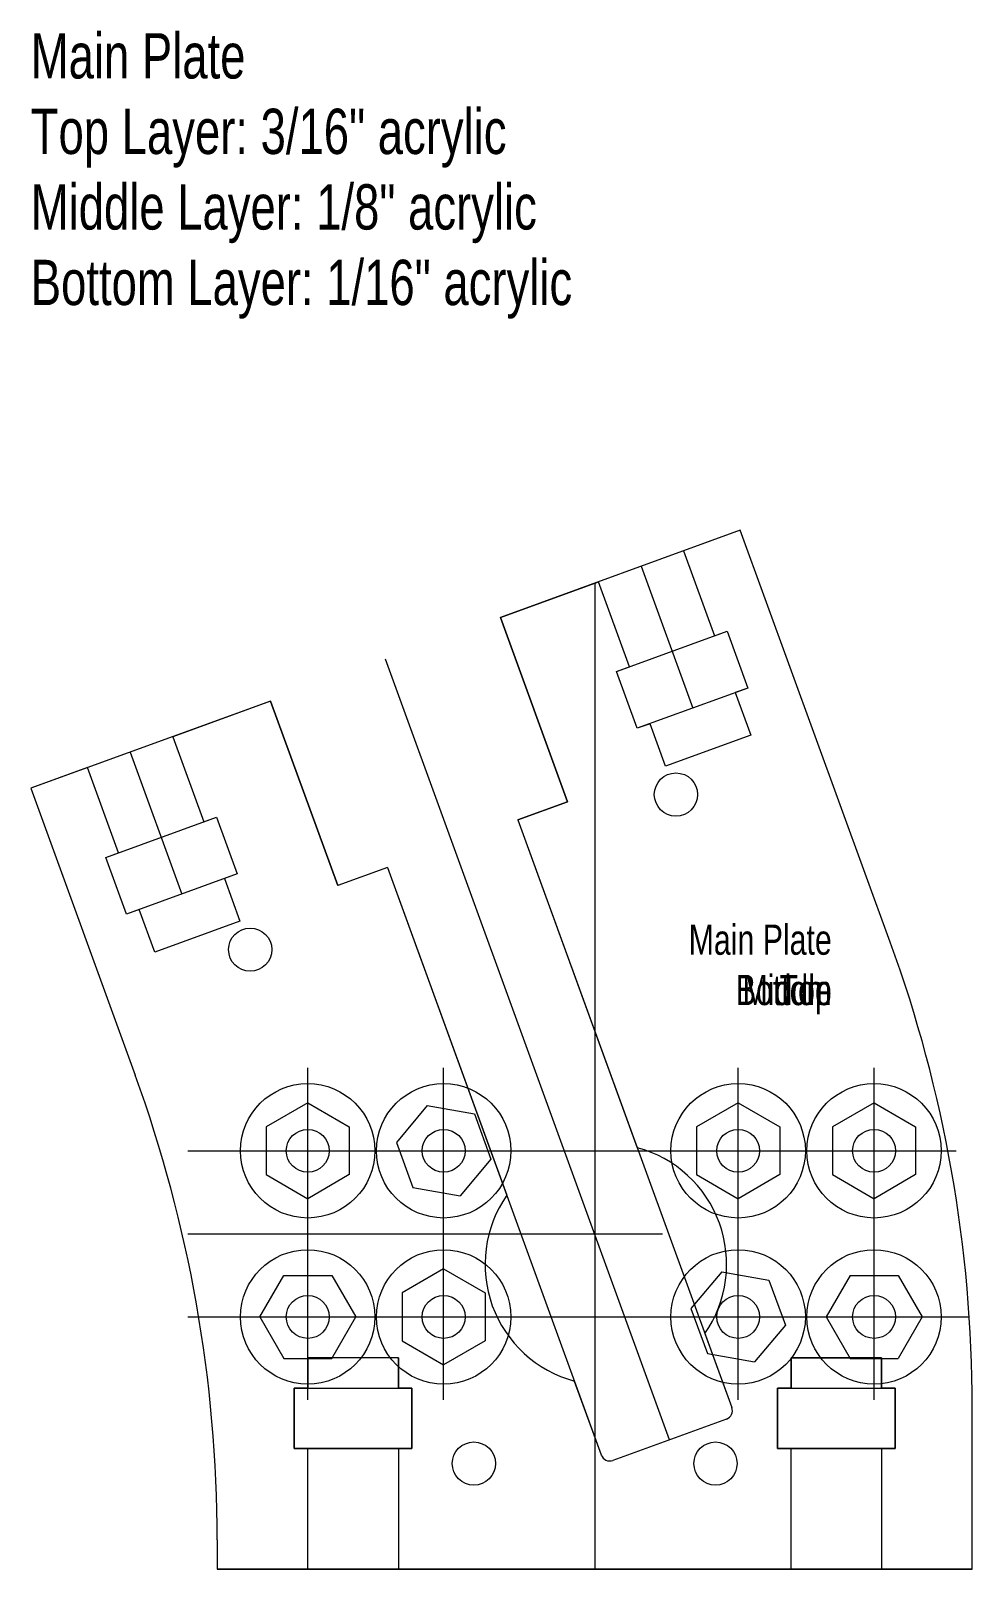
# Model space of a CAD drawing. Header units: millimetres. Extents: x 60 to 122, y 48 to 150.
import ezdxf

# ---------------------------------------------------------------- set-up
doc = ezdxf.new("R2010")
doc.units = ezdxf.units.MM
for name, color, linetype, lineweight, true_color in [('Bottom', 7, 'CONTINUOUS', 0, 0xffffff), ('Bottom Text', 4, 'CONTINUOUS', 0, 0x00ffff), ('Drawing', 5, 'CONTINUOUS', 0, 0x0000ff), ('Middle', 7, 'CONTINUOUS', 0, 0xffffff), ('Middle Text', 4, 'CONTINUOUS', 0, 0x00ffff), ('Notes', 7, 'CONTINUOUS', 0, 0xffffff), ('Top', 7, 'CONTINUOUS', 0, 0xffffff), ('Top Text', 4, 'CONTINUOUS', 0, 0x00ffff)]:
    doc.layers.add(name, color=color, linetype=linetype, lineweight=lineweight, true_color=true_color)
doc.styles.get("Standard").update_dxf_attribs({"font": 'txt', "width": 0.75})

msp = doc.modelspace()

# ---------------------------------------------------------------- linework, layer by layer
at = {"layer": 'Bottom'}
for p, q in [((106.98, 117.1), (91.1, 111.32)), ((116.91, 89.82), (106.98, 117.1)), ((91.1, 111.32), (95.55, 99.1)), ((98.79, 107.73), (106.12, 110.4)), ((106.12, 110.4), (107.49, 106.64)), ((100.16, 103.98), (98.79, 107.73)), ((107.49, 106.64), (100.16, 103.98)), ((75.88, 105.78), (60, 100)), ((75.88, 105.78), (80.33, 93.56)), ((60, 100), (66.91, 81.01)), ((95.55, 99.1), (92.26, 97.91)), ((64.97, 95.42), (72.29, 98.09)), ((72.29, 98.09), (73.66, 94.33)), ((92.26, 97.91), (100.16, 76.2)), ((66.33, 91.66), (64.97, 95.42)), ((83.62, 94.76), (80.33, 93.56)), ((83.62, 94.76), (91.52, 73.06)), ((73.66, 94.33), (66.33, 91.66)), ((104.64, 63.9), (106.42, 59)), ((77.44, 60.29), (85.24, 60.29)), ((77.44, 56.29), (77.44, 60.29)), ((85.24, 60.29), (85.24, 56.29)), ((95.99, 60.75), (97.78, 55.86)), ((109.44, 60.29), (117.24, 60.29)), ((109.44, 56.29), (109.44, 60.29)), ((117.24, 60.29), (117.24, 56.29)), ((106.06, 58.24), (98.54, 55.5)), ((122.34, 48.29), (122.34, 59.04)), ((85.24, 56.29), (77.44, 56.29)), ((117.24, 56.29), (109.44, 56.29)), ((72.34, 50.23), (72.34, 48.29)), ((72.34, 48.29), (122.34, 48.29))]:
    msp.add_line(p, q, dxfattribs=at)
for centre, radius in [((102.72, 99.59), 1.43), ((74.53, 89.32), 1.43), ((78.34, 76), 1.42), ((87.34, 76), 1.42), ((106.84, 76), 1.42), ((115.84, 76), 1.42), ((78.34, 65), 1.42), ((87.34, 65), 1.42), ((106.84, 65), 1.42), ((115.84, 65), 1.42), ((89.34, 55.29), 1.43), ((105.34, 55.29), 1.43)]:
    msp.add_circle(centre, radius, dxfattribs=at)
for centre, radius, start, end in [((32.34, 59.04), 90, 0, 20), ((-17.66, 50.23), 90, 0, 20), ((98.08, 68.48), 8, 325.0996, 74.9004), ((98.08, 68.48), 8, 145.0996, 254.9004), ((105.86, 58.8), 0.6, 290, 20), ((98.34, 56.06), 0.6, 200, 290)]:
    msp.add_arc(centre, radius, start, end, dxfattribs=at)
at = {"layer": 'Drawing'}
for p, q in [((100.41, 114.71), (103.83, 105.31)), ((97.34, 113.59), (97.34, 48.29)), ((102.3, 56.87), (83.49, 108.55)), ((66.58, 102.39), (70, 93)), ((78.34, 59.5), (78.34, 81.5)), ((87.34, 59.5), (87.34, 81.5)), ((106.84, 59.5), (106.84, 81.5)), ((115.84, 59.5), (115.84, 81.5)), ((70.4, 76), (121.28, 76)), ((70.4, 70.5), (101.84, 70.5)), ((70.4, 65), (122.16, 65))]:
    msp.add_line(p, q, dxfattribs=at)
for centre in [(78.34, 76), (87.34, 76), (106.84, 76), (115.84, 76), (78.34, 65), (87.34, 65), (106.84, 65), (115.84, 65)]:
    msp.add_circle(centre, 4.45, dxfattribs=at)
at = {"layer": 'Middle'}
for p, q in [((106.98, 117.1), (91.1, 111.32)), ((116.91, 89.82), (106.98, 117.1)), ((95.55, 99.1), (91.1, 111.32)), ((98.79, 107.73), (106.12, 110.4)), ((106.12, 110.4), (107.49, 106.64)), ((100.16, 103.98), (98.79, 107.73)), ((107.49, 106.64), (106.65, 106.34)), ((106.65, 106.34), (107.67, 103.52)), ((75.88, 105.78), (60, 100)), ((80.33, 93.56), (75.88, 105.78)), ((101.01, 104.28), (100.16, 103.98)), ((102.03, 101.46), (101.01, 104.28)), ((107.67, 103.52), (102.03, 101.46)), ((60, 100), (66.91, 81.01)), ((92.26, 97.91), (95.55, 99.1)), ((64.97, 95.42), (72.29, 98.09)), ((72.29, 98.09), (73.66, 94.33)), ((92.26, 97.91), (106.42, 59)), ((66.33, 91.66), (64.97, 95.42)), ((83.62, 94.76), (80.33, 93.56)), ((83.62, 94.76), (97.78, 55.86)), ((73.66, 94.33), (72.82, 94.02)), ((72.82, 94.02), (73.84, 91.2)), ((67.18, 91.97), (66.33, 91.66)), ((68.21, 89.15), (67.18, 91.97)), ((73.84, 91.2), (68.21, 89.15)), ((84.34, 62.29), (78.34, 62.29)), ((78.34, 62.29), (78.34, 60.29)), ((84.34, 60.29), (84.34, 62.29)), ((116.34, 62.29), (110.34, 62.29)), ((110.34, 62.29), (110.34, 60.29)), ((116.34, 60.29), (116.34, 62.29)), ((78.34, 60.29), (77.44, 60.29)), ((77.44, 60.29), (77.44, 56.29)), ((85.24, 60.29), (84.34, 60.29)), ((85.24, 56.29), (85.24, 60.29)), ((110.34, 60.29), (109.44, 60.29)), ((109.44, 60.29), (109.44, 56.29)), ((117.24, 60.29), (116.34, 60.29)), ((117.24, 56.29), (117.24, 60.29)), ((106.06, 58.24), (98.54, 55.5)), ((122.34, 48.29), (122.34, 59.04)), ((77.44, 56.29), (85.24, 56.29)), ((109.44, 56.29), (117.24, 56.29)), ((72.34, 50.23), (72.34, 48.29)), ((122.34, 48.29), (72.34, 48.29))]:
    msp.add_line(p, q, dxfattribs=at)
for centre, radius in [((102.72, 99.59), 1.43), ((74.53, 89.32), 1.43), ((78.34, 76), 1.42), ((87.34, 76), 1.42), ((106.84, 76), 1.42), ((115.84, 76), 1.42), ((78.34, 65), 1.42), ((87.34, 65), 1.42), ((106.84, 65), 1.42), ((115.84, 65), 1.42), ((89.34, 55.29), 1.43), ((105.34, 55.29), 1.43)]:
    msp.add_circle(centre, radius, dxfattribs=at)
for centre, radius, start, end in [((32.34, 59.04), 90, 0, 20), ((-17.66, 50.23), 90, 0, 20), ((105.86, 58.8), 0.6, 290, 20), ((98.34, 56.06), 0.6, 200, 290)]:
    msp.add_arc(centre, radius, start, end, dxfattribs=at)
at = {"layer": 'Notes'}
msp.add_line((79.3, 62.29), (78.94, 62.29), dxfattribs=at)
at = {"layer": 'Top'}
for p, q in [((106.98, 117.1), (103.23, 115.73)), ((116.91, 89.82), (106.98, 117.1)), ((103.23, 115.73), (105.28, 110.09)), ((91.1, 111.32), (97.59, 113.68)), ((99.64, 108.04), (97.59, 113.68)), ((95.55, 99.1), (91.1, 111.32)), ((105.28, 110.09), (106.12, 110.4)), ((106.12, 110.4), (107.49, 106.64)), ((98.79, 107.73), (99.64, 108.04)), ((100.16, 103.98), (98.79, 107.73)), ((107.49, 106.64), (106.65, 106.34)), ((106.65, 106.34), (107.67, 103.52)), ((75.88, 105.78), (69.4, 103.42)), ((80.33, 93.56), (75.88, 105.78)), ((101.01, 104.28), (100.16, 103.98)), ((102.03, 101.46), (101.01, 104.28)), ((69.4, 103.42), (71.45, 97.78)), ((107.67, 103.52), (102.03, 101.46)), ((63.76, 101.37), (60, 100)), ((65.81, 95.73), (63.76, 101.37)), ((60, 100), (66.91, 81.01)), ((92.26, 97.91), (95.55, 99.1)), ((71.45, 97.78), (72.29, 98.09)), ((72.29, 98.09), (73.66, 94.33)), ((92.26, 97.91), (106.42, 59)), ((64.97, 95.42), (65.81, 95.73)), ((66.33, 91.66), (64.97, 95.42)), ((83.62, 94.76), (80.33, 93.56)), ((83.62, 94.76), (97.78, 55.86)), ((73.66, 94.33), (72.82, 94.02)), ((72.82, 94.02), (73.84, 91.2)), ((67.18, 91.97), (66.33, 91.66)), ((68.21, 89.15), (67.18, 91.97)), ((73.84, 91.2), (68.21, 89.15)), ((78.34, 79.18), (75.59, 77.59)), ((78.34, 79.18), (81.09, 77.59)), ((86.25, 78.99), (84.21, 76.56)), ((86.25, 78.99), (89.38, 78.44)), ((89.38, 78.44), (90.47, 75.45)), ((106.84, 79.18), (104.09, 77.59)), ((106.84, 79.18), (109.59, 77.59)), ((115.84, 79.18), (113.09, 77.59)), ((115.84, 79.18), (118.59, 77.59)), ((75.59, 77.59), (75.59, 74.42)), ((81.09, 77.59), (81.09, 74.42)), ((104.09, 77.59), (104.09, 74.42)), ((109.59, 77.59), (109.59, 74.42)), ((113.09, 77.59), (113.09, 74.42)), ((118.59, 77.59), (118.59, 74.42)), ((84.21, 76.56), (85.3, 73.57)), ((90.47, 75.45), (88.43, 73.02)), ((75.59, 74.42), (78.34, 72.83)), ((81.09, 74.42), (78.34, 72.83)), ((104.09, 74.42), (106.84, 72.83)), ((109.59, 74.42), (106.84, 72.83)), ((113.09, 74.42), (115.84, 72.83)), ((118.59, 74.42), (115.84, 72.83)), ((85.3, 73.57), (88.43, 73.02)), ((75.16, 65), (76.75, 67.75)), ((76.75, 67.75), (79.93, 67.75)), ((79.93, 67.75), (81.52, 65)), ((87.34, 68.18), (84.59, 66.59)), ((87.34, 68.18), (90.09, 66.59)), ((105.75, 67.99), (103.71, 65.56)), ((105.75, 67.99), (108.88, 67.44)), ((108.88, 67.44), (109.97, 64.45)), ((114.25, 67.75), (112.66, 65)), ((114.25, 67.75), (117.43, 67.75)), ((117.43, 67.75), (119.02, 65)), ((84.59, 66.59), (84.59, 63.42)), ((90.09, 66.59), (90.09, 63.42)), ((103.71, 65.56), (104.8, 62.57)), ((75.16, 65), (76.75, 62.25)), ((79.93, 62.25), (81.52, 65)), ((109.97, 64.45), (107.93, 62.02)), ((112.66, 65), (114.25, 62.25)), ((119.02, 65), (117.43, 62.25)), ((84.59, 63.42), (87.34, 61.83)), ((90.09, 63.42), (87.34, 61.83)), ((76.75, 62.25), (79.93, 62.25)), ((78.34, 60.29), (78.34, 62.29)), ((84.34, 62.29), (78.34, 62.29)), ((84.34, 62.29), (84.34, 60.29)), ((104.8, 62.57), (107.93, 62.02)), ((110.34, 60.29), (110.34, 62.29)), ((110.34, 62.29), (116.34, 62.29)), ((114.25, 62.25), (117.43, 62.25)), ((116.34, 62.29), (116.34, 60.29)), ((77.44, 60.29), (78.34, 60.29)), ((77.44, 56.29), (77.44, 60.29)), ((84.34, 60.29), (85.24, 60.29)), ((85.24, 60.29), (85.24, 56.29)), ((109.44, 60.29), (110.34, 60.29)), ((109.44, 56.29), (109.44, 60.29)), ((116.34, 60.29), (117.24, 60.29)), ((117.24, 60.29), (117.24, 56.29)), ((106.06, 58.24), (98.54, 55.5)), ((122.34, 48.29), (122.34, 59.04)), ((78.34, 56.29), (77.44, 56.29)), ((78.34, 48.29), (78.34, 56.29)), ((84.34, 56.29), (84.34, 48.29)), ((85.24, 56.29), (84.34, 56.29)), ((110.34, 56.29), (109.44, 56.29)), ((110.34, 48.29), (110.34, 56.29)), ((116.34, 56.29), (116.34, 48.29)), ((117.24, 56.29), (116.34, 56.29)), ((72.34, 50.23), (72.34, 48.29)), ((72.34, 48.29), (78.34, 48.29)), ((84.34, 48.29), (110.34, 48.29)), ((116.34, 48.29), (122.34, 48.29))]:
    msp.add_line(p, q, dxfattribs=at)
for centre in [(102.72, 99.59), (74.53, 89.32), (89.34, 55.29), (105.34, 55.29)]:
    msp.add_circle(centre, 1.43, dxfattribs=at)
for centre, radius, start, end in [((32.34, 59.04), 90, 0, 20), ((-17.66, 50.23), 90, 0, 20), ((105.86, 58.8), 0.6, 290, 20), ((98.34, 56.06), 0.6, 200, 290)]:
    msp.add_arc(centre, radius, start, end, dxfattribs=at)

# ---------------------------------------------------------------- texts
at = {"layer": 'Bottom Text', "insert": (113.04, 90.98), "char_height": 2, "width": 100, "attachment_point": 3}
msp.add_mtext('Main\\~Plate\\PBottom', dxfattribs=at)
at = {"layer": 'Middle Text', "insert": (113.04, 90.98), "char_height": 2, "width": 100, "attachment_point": 3}
msp.add_mtext('Main\\~Plate\\PMiddle', dxfattribs=at)
at = {"layer": 'Notes', "insert": (60, 150), "char_height": 3, "width": 100, "attachment_point": 1}
msp.add_mtext('Main\\~Plate\\PTop\\~Layer:\\~3/16"\\~acrylic\\PMiddle\\~Layer:\\~1/8"\\~acrylic\\PBottom\\~Layer:\\~1/16"\\~acrylic', dxfattribs=at)
at = {"layer": 'Top Text', "insert": (113.04, 90.98), "char_height": 2, "width": 100, "attachment_point": 3}
msp.add_mtext('Main\\~Plate\\PTop', dxfattribs=at)

doc.saveas('drawing.dxf')
